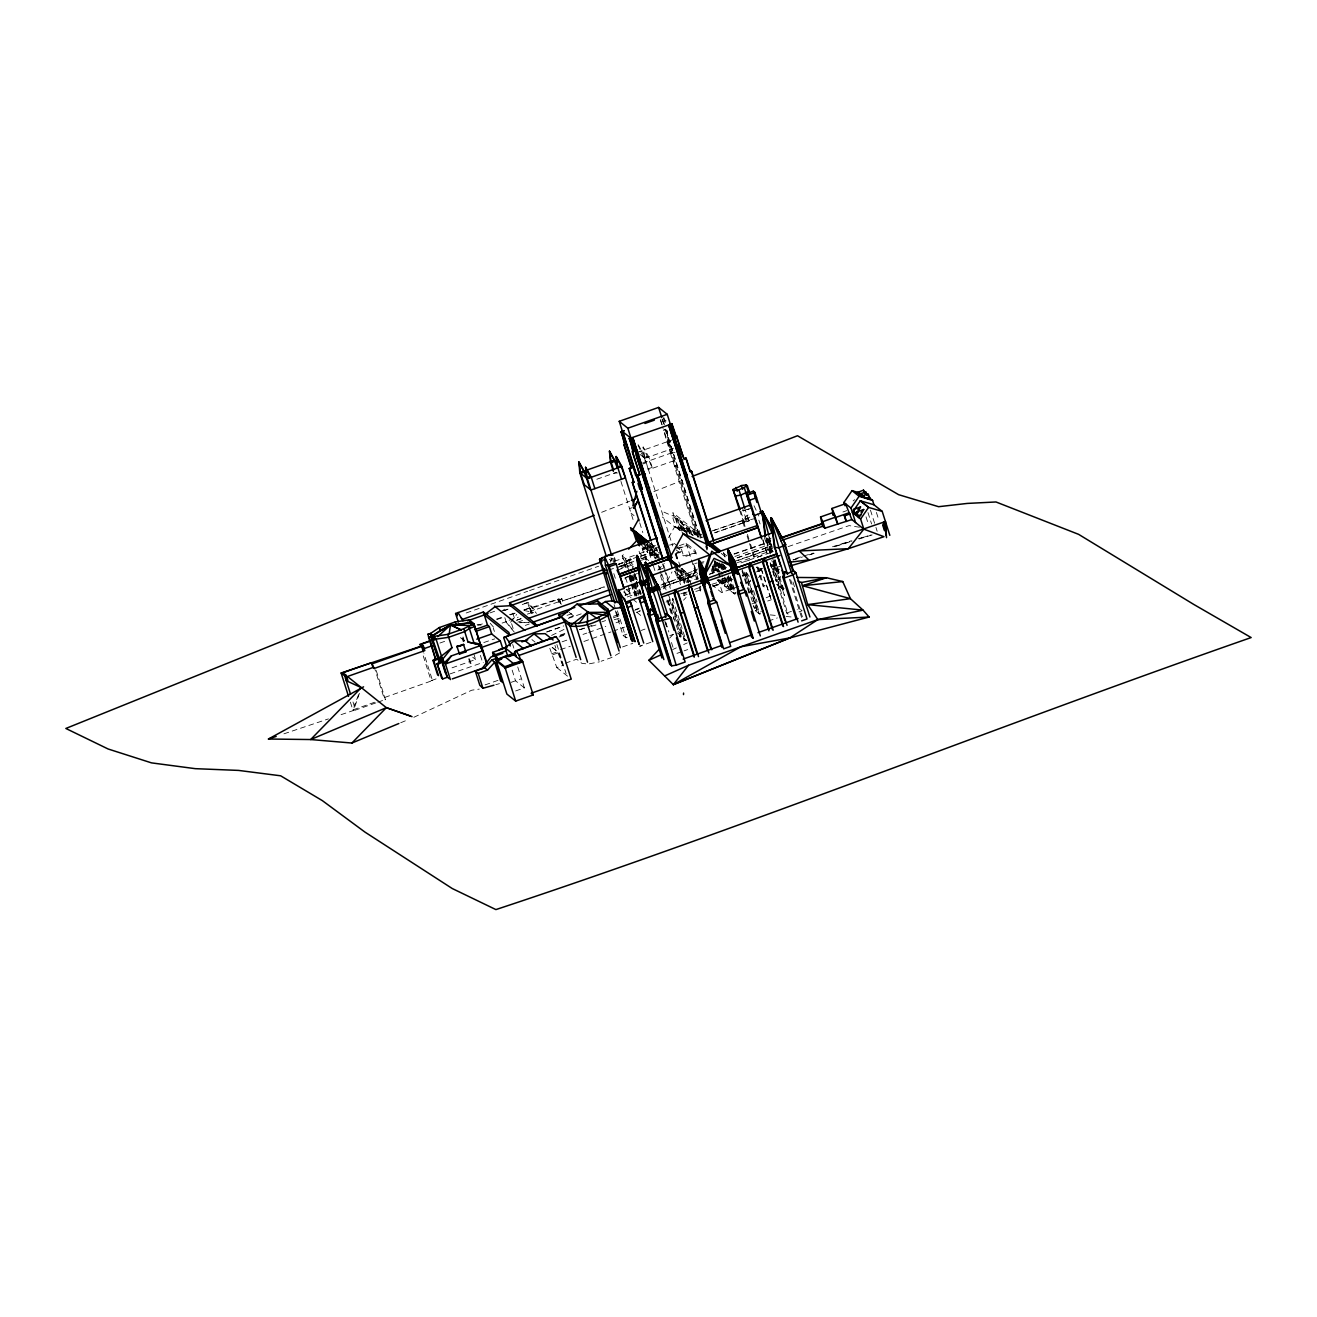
<?xml version="1.0" encoding="UTF-8"?>
<svg xmlns="http://www.w3.org/2000/svg" width="1317" height="1317" viewBox="0 0 1317 1317"><rect width="100%" height="100%" fill="white"/><g stroke="black" fill="none" stroke-linecap="round" stroke-linejoin="round"><path stroke-width="0.75" stroke-dasharray="5 3.75" d="M358.487 694.915L354.24 705.846L353.796 710.686L375.987 702.85M774.758 563.577L774.083 570.014L788.076 614.134L786.693 613.014L772.7 568.895L774.758 563.577L776.586 565.125M686.569 640.375L684.017 640.177L672.098 602.593L672.625 598.626L673.563 599.367M359.393 693.351L353.582 710.456L340.049 714.999M610.199 562.145L611.681 558.293L613.623 561.569L622.941 558.276L626.744 564.647L620.933 566.689M663.307 588.831L672.016 571.924M668.624 537.616L674.584 526.816L662.27 516.955M510.568 622.283L516.692 614.413M744.994 526.57L743.447 519.639L747.002 515.408L750.641 514.107M771.63 544.596L769.046 547.674L770.313 552.712M723.082 562.26L715.411 570.541L709.978 572.451M669.662 638.103L673.81 633.658M625.838 567.429L622.184 555.922L624.768 553.206M657.825 570.113L664.278 563.33M683.49 600.206L686.075 597.49M778.248 588.518L782.298 584.336M643.997 547.345L642.745 548.53L643.684 549.288L644.935 548.102L643.651 544.02M646.828 544.678L648.952 551.395L647.701 552.58L646.087 544.547M649.742 544.497L652.936 554.589L651.685 555.758L649.33 545.419M655.981 557.009L654.73 558.194L650.779 545.765L652.244 545.238M679.523 569.586L682.19 577.998L680.938 579.184L678.584 568.845M853.087 500.921L854.7 499.686M639.716 451.929L642.12 451.583L648.491 469.708L677.152 459.584M639.634 454.135L644.869 458.316L647.948 456.242L648.804 456.933L652.425 468.325L643.14 446.99L644.013 457.625L648.804 456.933L643.14 446.99L644.869 458.316L672.674 545.979M674.995 452.636L671.505 452.883L667.9 441.491L670.304 441.129L667.9 441.491L667.028 430.84L668.641 433.919M744.056 526.306L742.804 520.413L751.283 516.445M770.363 553.897L766.148 540.579L768.338 539.097L771.96 550.522M772.783 561.503L775.203 569.125L777.392 567.643L774.972 560.038M501.382 611.368L504.658 609.211M723.296 579.003L724.35 578.328L722.358 578.262M619.681 652.903L611.483 657.578L601.145 661.233M626.184 561.042L632.983 557.272M722.292 570.014L725.815 568.088M564.005 629.46L551.346 635.535M746.064 583.217L751.299 580.715M758.279 577.389L761.786 575.727M413.851 717.288L471.733 690.207L479.256 689.104M620.834 568.384L627.452 565.306M628.193 576.369L624.884 577.9L626.118 581.818M672.674 649.544L676.329 647.882M683.655 644.573L687.309 642.91M751.809 603.993L757.193 601.671M766.148 597.786L771.515 595.465M400.714 722.753L408.221 719.625M601.622 512.313L629.592 501.234M653.874 491.62L682.535 480.261M636.555 612.339L639.897 611.088M618.249 564.269L633.477 558.754M641.099 556.004L656.327 550.49M618.414 564.417L633.658 558.902M641.264 556.136L656.492 550.621M662.747 584.205L693.203 573.175L694.191 575.891L661.743 587.349M661.002 585.044L693.384 573.323M524.067 609.804L558.984 598.873L560.68 603.318M423.251 655.915L431.103 680.675L438.726 677.959M450.151 673.876L483.306 662.369M672.526 452.554L670.304 452.818L663.455 430.149L665.217 429.523L672.526 452.554L640.935 463.666M665.431 429.688L663.455 430.149M637.329 452.274L671.835 440.092M698.784 536.99L668.756 442.166L671.39 441.244M644.013 457.625L647.948 456.242M644.869 458.316L673.547 448.192M596.831 479.24L616.586 472.276M617.443 472.968L613.952 473.198M643.108 463.897L645.742 462.975L637.263 443.171M647.618 469.033L651.569 467.634M674.337 466.136L676.378 465.724L674.337 466.136L696.495 535.986L697.747 536.99L663.752 429.819M629.575 508.609L632.325 507.638M700.529 534.867L701.352 537.435L673.645 515.26L672.18 515.787L661.611 511.095M677.761 518.486L676.296 518.997L680.033 530.767L681.712 530.916L677.761 518.486L676.329 519.096M683.655 524.973L685.12 524.446M749.011 509.004L740.714 510.963L743.99 521.367L754.131 518.75M655.422 545.37L639.041 551.148L639.782 553.502L648.787 560.713M466.202 612.981L527.64 591.284M529.566 590.609L560.285 579.76M562.194 579.085L598.675 566.211M634.366 555.412L625.328 558.606L628.802 570.837M639.782 553.502L657.99 547.082M695.606 534.521L697.072 534.011L698.191 537.566M649.874 550.901L652.491 549.979M698.01 534.768L696.545 535.278L672.18 515.787L675.786 527.113L683.276 533.105M638.037 556.745L626.069 560.96L635.074 568.17M646.581 560.12L644.754 554.358L640.539 555.856L641.181 558.754M657.315 549.93L654.516 550.918L655.487 555.28L659.702 553.782M618.052 564.45L625.805 561.717L627.929 568.384M608.783 570.08L614.232 568.154M618.957 566.524L634.234 561.141M641.873 558.441L660.657 551.905M714.719 532.726L749.241 520.725L714.884 532.858M620.834 566.08L634.399 561.272M641.939 558.622L657.315 553.189M665.513 429.177L700.068 538.093L705.78 536.068M616.833 567.742L627.073 564.12M679.309 545.682L686.141 543.263L695.146 550.473L697.137 556.745M489.924 612.932L495.505 610.956M641.511 560.219L645.742 558.721L644.754 554.358M617.574 570.096L632.045 564.993L633.033 569.339M678.354 548.646L686.898 545.617L695.903 552.827L683.243 557.305M675.819 553.782L681.498 551.774M510.42 614.841L516.182 612.8M523.87 610.084L529.632 608.059M557.782 599.63L559.149 602.396L557.782 599.63L530.307 608.553M558.441 600.14L562.046 598.906L559.445 599.433M439.911 643.042L447.484 640.375M626.596 577.307L637.527 573.438M629.658 575.348L632.078 582.937L631.041 579.101L635.255 577.62L634.168 572.928M631.09 579.842L632.687 579.282M517.828 622.151L523.639 620.093M842.913 512L846.782 510.634M770.972 538.176L765.621 540.727L770.429 540.777M525.335 625.394L529.204 624.028M626.102 589.802L631.913 587.761M696.858 579.793L693.861 570.376L698.866 568.615M567.001 615.368L572.796 613.327L573.619 615.895L567.825 617.953M624.933 595.3L638.498 590.51M675.012 571.101L676.905 577.076L696.051 570.195M719.889 563.38L715.098 565.075L715.411 570.541L723.461 567.775L723.198 564.088M627.287 596.93L632.736 595.004L626.546 589.851M568.253 618.447L581.686 613.689M665.019 585.884L684.412 579.036M660.936 587.382L694.191 575.891M734.277 561.47L772.272 548.135M738.096 560.4L772.453 548.267M736.746 562.902L772.486 550.276M709.616 574.113L718.934 570.821L712.941 566.096M746.212 561.19L749.093 560.186M757.44 557.223L761.753 555.708M770.544 552.613L773.408 551.593M546.67 631.946L563.791 625.904M686.387 582.443L697.878 578.377M709.386 574.327L718.967 570.936M546.884 631.995L562.392 626.513M452.044 667.818L475.602 659.504L474.071 654.714M560.153 635.123L565.849 633.098M613.393 616.323L620.998 613.623M717.09 580.007L719.658 580.287M384.762 697.417L432.503 680.56L423.975 653.693M635.551 609.475L639.288 608.158M718.028 580.764L719.625 580.188M350.388 702.159L352.841 709.929L375.049 702.093M559.083 636.984L566.837 634.251M579.71 629.707L592.024 625.361M601.721 621.937L605.59 620.57M613.343 617.838L621.097 615.088M634.662 610.298L638.531 608.931M683.539 593.243L687.194 591.959M694.503 589.374L701.796 586.789M686.305 593.144L683.507 594.132L684.659 595.251M377.847 702.191L385.239 699.574M666.007 602.05L669.744 600.733L667.275 598.28M683.441 595.679L687.062 594.411M720.794 580.122L722.045 584.057L723.642 583.48L721.107 583.299L719.856 579.381M713.962 586.328L719.757 584.271M562.079 641.823L567.775 639.815M582.987 634.432L586.789 633.098M588.683 632.423L605.804 626.382M616.043 622.76L619.467 621.558L614.084 604.618M781.639 565.734L772.7 568.895L774.116 569.998M718.341 563.413L726.029 587.234L727.626 586.674L725.074 586.477L722.589 578.64M725.996 577.965L729.997 590.428L731.61 589.851L729.058 589.67L725.338 577.9M738.903 586.394L721.535 592.518L712.316 585.143M560.515 649.61L570.31 646.268M583.875 641.478L611.006 631.913M612.932 631.222L624.571 627.122M551.56 653.825L557.552 651.717L558.737 652.656L562.787 665.464L556.811 667.587L549.815 648.326M552.745 654.779L558.737 652.656M728.383 575.957L733.981 593.605L735.594 593.045L733.042 592.864L728.071 577.159M615.269 610.825L623.089 635.485L626.843 634.168M756.896 566.804L763.004 586.081L766.774 584.732M497.974 680.362L485.117 684.906L484.607 683.276M641.214 630.431L645.017 629.082M748.929 592.387L752.731 591.037M623.089 635.485L625.97 637.79L628.16 637.016L632.39 640.424M784.208 588.452L782.512 589.045L776.865 584.518L779.055 583.744L771.713 560.598M511.062 682.371L520.709 678.963M565.388 663.192L576.698 659.191L581.884 663.356L588.123 664.048L599.433 661.842M622.546 646.943L632.786 643.338M650.96 642.252L639.667 646.235L642.877 645.511M669.777 635.601L673.53 634.284M767.679 601.029L771.433 599.712M515.622 690.964L524.38 687.869L517.663 666.731M679.292 636.391L680.905 635.831L667.9 594.84M755.283 610.66L756.88 610.084L749.735 587.53M684.017 640.177L685.63 639.618M760.666 613.113L759.069 613.689L746.064 572.697L760.008 614.43M786.693 613.014L793.855 610.495M676.954 653.38L682.338 651.471M684.132 650.845L687.721 649.577M768.338 621.114L777.31 617.936M798.958 611.878L802.119 610.759L800.16 609.195L797.147 609.639M747.216 509.646L750.855 508.362M560.038 635.815L565.8 633.823M712.02 530.916L748.55 518.536L712.184 531.047M737.125 557.766L771.564 545.897M737.29 557.898L771.746 546.045M740.911 562.886L772.98 551.839M734.013 553.848L770.675 541.271M734.178 554.161L770.429 541.699M734.902 556.449L771.153 544.003M788.109 546.637L849.086 525.615L859.507 527.228M497.052 619.467L504.576 616.899L506.107 621.723M502.09 623.089L506.189 621.69L513.218 630.497M680.757 593.868L686.355 591.959M477.643 625.493L483.29 623.583M496.443 619.138L503.967 616.603M509.449 614.743L514.931 612.899M558.507 601.869L531.327 611.055L533.55 613.821M603.96 586.872L562.458 600.898L604.618 587.003M503.292 610.726L509.037 608.8M524.347 603.647L528.166 602.363L536.052 611.714M504.082 610.627L507.72 609.409M522.24 604.536L527.689 602.709L536.48 613.426M509.136 620.225L518.223 617.179M527.294 614.134L530.916 612.915L527.689 602.709M516.313 620.34L521.96 618.299M517.153 620.093L521.055 618.792M483.816 642.531L494.715 638.877M695.82 591.432L701.632 589.621L700.512 586.098M283.912 733.832L328.427 718.901M832.509 546.753L851.177 540.826M713.353 585.835L732.878 579.513M742.64 576.352L746.558 575.085M756.32 571.924L762.181 570.031M771.943 566.87L777.804 564.977M793.427 559.923L801.246 557.387M809.05 554.869L814.91 552.959M834.451 546.637L852.033 540.958M861.795 537.797L871.031 534.998M778.627 569.668L772.964 571.512L775.022 571.874M742.278 575.743L748.089 573.932M757.769 570.903L761.638 569.685M792.867 559.955L802.497 556.943M810.218 554.539L814.071 553.321M849.58 541.929L835.785 546.226M858.98 539.015L872.134 534.916M772.931 566.178L776.47 565.075M658.632 569.767L666.172 567.462M711.888 584.287L731.478 578.262M743.232 574.64L747.151 573.438M795.83 558.457L801.674 556.647M803.633 556.054L813.396 553.041M758.905 569.767L762.79 568.582M770.56 566.195L776.388 564.417M712.596 586.279L727.214 581.801L732.647 589.588L728.285 575.842M858.503 538.637L867.656 535.904M579.562 629.707L589.209 626.941M591.135 626.382L596.914 624.719M614.265 619.731L620.06 618.068M495.801 684.675L499.489 683.655M676.329 548.234L686.881 545.633M695.886 552.827L683.572 555.873L676.065 549.864M775.762 580.155L779.549 579.365M698.273 579.068L693.4 563.709L697.187 563.001M699.08 562.655L704.76 561.585M698.504 563.824L704.546 562.705M712.201 566.705L722.621 564.763M676.494 552.564L682.19 551.527L674.765 545.6M669.464 545.073L673.283 544.398L672.444 541.978L678.436 546.769M742.261 510.733L745.406 510.288L748.682 520.676L743.99 521.367L742.804 520.413L742.821 522.454L745.801 518.371L742.508 507.983M779.483 569.306L775.203 569.125M770.692 564.499L776.701 563.775M639.321 610.973L640.523 610.841M431.103 680.675L432.503 680.56M519.738 622.727L529.204 622.315L519.688 622.678M680.757 530.158L679.095 530.01L675.358 518.24L676.823 517.729L681.712 530.916M770.215 614.891L776.157 615.483M786.084 616.455L792.044 617.047M675.786 527.113L695.623 529.994L701.829 534.949M742.426 575.266L748.385 576.122M524.15 610.495L533.583 612.471M477.182 624.34L480.968 625.147M756.337 567.545L761.868 568.862M674.584 526.816L692.791 534.867M753.258 606.709L761.374 611.582M678.206 631.666L683.079 634.596M776.865 584.518L782.265 588.238M783.434 589.045L782.512 585.423M663.241 418.658L666.122 420.946M742.854 520.445L744.829 522.042M766.148 540.579L770.626 552.696M700.71 534.998L672.822 512.692L673.645 515.26M723.609 553.338L726.786 555.873M763.004 586.081L764.173 587.003L757.357 565.569M721.255 553.37L726.013 557.173M723.379 565.223L726.556 567.759M720.251 565.207L723.461 567.775L722.342 564.285M756.88 610.084L744.023 571.743L749.126 585.653M717.37 580.303L735.956 595.185M755.53 610.858L760.337 614.71M631.041 513.202L634.053 515.622M693.4 563.709L696.117 569.701M693.861 570.376L698.471 574.064M650.532 543.641L656.689 548.563M681.301 568.269L689.235 574.624L690.059 577.192L680.527 569.57M648.26 542.061L657.167 549.189L655.701 549.699L658.516 558.589M681.992 569.059L691.524 576.681L692.726 580.451M649.627 544.826L657.479 551.115M643.898 547.016L655.833 556.581M674.485 571.496L688.758 582.937M676.905 577.076L684.461 583.118L680.115 569.438M622.184 555.922L634.58 565.833M627.534 565.24L628.472 565.997M672.098 602.593L684.972 640.935M609.261 559.215L610.841 560.466M629.756 577.834L630.695 578.591M677.3 632.95L686.898 640.638M623.616 591.893L631.139 597.902M632.654 599.103L637.165 602.725M636.819 612.257L641.363 615.977M569.059 612.257L573.619 615.895M552.202 647.338L556.712 650.944L554.918 645.314M552.235 647.454L556.745 651.059M531.92 639.601L535.097 642.153M562.787 665.464L557.552 651.717M556.811 667.587L571.216 679.111M524.38 687.869L515.523 680.79L511.325 667.521M460.374 637.609L465.016 641.33M472.704 657.183L475.602 659.504M352.841 709.929L353.796 710.686M746.064 572.697L748.747 575.529L750.525 581.159M490.237 623.254L494.188 627.929M514.305 632.144L505.514 621.443L504.427 618.035M771.713 545.123L767.416 537.83L772.239 553.058M638.35 444.948L642.12 451.583M754.048 505.728L758.855 516.05M876.414 512.445L878.851 520.116M870.455 510.14L875.328 525.499M875.937 527.409L877.155 531.245M867.969 512.576L871.591 523.985M866.026 516.824L868.446 524.429M792.982 581.982L795.419 589.67M790.644 579.743L802.399 616.833M789.476 579.315L801.641 617.689M768.7 535.953L772.338 547.46M768.387 538.571L774.462 557.75M775.071 559.676L780.553 576.945M774.659 560.68L780.092 577.801M767.548 538.949L771.828 552.432M774.264 560.137L783.747 590.032M766.379 538.176L771.268 553.584M772.635 558.392L784.422 595.531L773.655 562.211M773.145 561.618L774.84 566.952M758.855 520.116L760.09 523.968M764.37 537.468L769.26 552.893M762.79 539.246L767.103 552.877M770.198 562.622L776.174 581.439M762.872 540.431L767.136 553.848M770.165 563.429L775.038 578.756M748.385 518.388L749.241 520.725M761.391 568.878L771.318 600.14L761.127 568.862M747.463 534.373L749.933 542.16M750.558 544.119L754.888 557.766M739.512 510.025L743.759 522.668L743.447 519.639M747.101 535.953L748.945 541.731M749.554 543.658L753.834 557.157M753.505 590.559L757.094 601.836M742.278 569.668L747.233 585.275M747.842 587.234L750.328 595.037M750.937 596.996L754.657 608.701M741.948 570.854L746.904 586.477M747.529 588.436L749.389 594.28M723.51 552.3L725.338 558.062M730.161 575.957L735.594 593.045M729.832 577.109L734.639 592.288M724.334 565.405L725.585 569.323M723.774 565.174L724.976 568.977M727.396 576.566L731.61 589.851M722.835 564.417L724.646 570.113M727.05 577.719L730.672 589.111M721.732 564.532L723.56 570.294M720.975 564.17L722.835 570.063M720.399 563.89L722.21 569.586M724.613 577.175L727.626 586.674M720.02 564.697L721.864 570.541M724.251 578.064L726.688 585.917M718.983 562.408L721.469 570.212M717.617 562.952L720.103 570.788M717.403 562.672L719.889 570.459M717.024 562.606L720.037 572.088M722.44 579.694L723.642 583.48M717.139 563.627L719.494 571.035M715.724 561.256L719.098 571.348M721.502 578.937L722.704 582.74M715.312 560.927L719.642 574.574M714.571 560.515L717.683 570.327M714.687 561.931L717.765 571.677M714.258 561.717L717.37 571.529M714.374 562.787L717.321 572.055M713.863 564.252L716.283 571.841M718.127 579.118L722.556 593.062M706.208 543.493L708.069 549.37M713.057 565.075L715.543 572.911M705.879 544.695L707.756 550.588M712.727 566.277L714.604 572.154M705.698 546.39L706.916 550.177M712.332 567.265L714.143 572.961M711.954 568.318L713.188 572.204M663.752 417.374L665.447 422.708M663.933 418.839L665.052 422.395M711.246 569.487L712.497 573.405M662.846 419.86L665.315 427.646M665.941 429.605L699.936 536.776M662.418 419.448L664.937 427.35M662.039 419.02L663.175 422.576M660.657 420.074L663.126 427.877M660.261 419.646L663.093 428.535M670.304 452.818L674.6 466.35M695.162 535.13L694.026 531.574L692.561 532.101L693.631 535.459M694.207 534.373L693.088 530.817L691.623 531.344L692.824 535.097M692.298 535.492L690.042 528.397L688.577 528.907L690.19 533.945M690.799 532.973L689.104 527.64L687.639 528.15L689.433 533.829M686.634 526.981L688.89 534.093M686.256 528.002L687.375 531.558M686.206 530.767L687.803 535.805M685.268 530.01L687.26 536.299M683.177 525.467L682.041 521.911L680.593 522.421L684.313 534.192M683.737 527.244L685.433 532.578M682.239 524.709L681.103 521.153L679.638 521.68L682.848 531.772M682.799 526.487L684.494 531.821M686.141 543.263L697.631 579.496M699.804 586.328L700.891 589.736M699.245 587.333L700.446 591.103M693.203 573.175L694.026 575.759M681.449 549.173L683.935 557.058M691.326 585.308L687.589 573.537L686.124 574.047L688.379 581.159M689.318 581.192L686.651 572.78L685.186 573.307L688.001 582.18M682.206 568.45L686.914 583.266M676.148 553.634L680.477 567.298M680.955 568.829L685.68 583.711M675.917 554.21L677.778 560.91M680.543 570.014L684.725 583.217M675.16 553.798L677.646 561.618M677.004 566.738L680.938 579.184M676.065 565.997L680 578.426M676.247 568.779L681.119 584.122M674.518 565.849L680.51 584.715M663.538 564.598L670.797 587.464M662.533 563.939L663.735 567.709M664.328 569.602L670.32 588.452M672.625 598.626L685.005 637.658M659.817 559.725L656.228 548.432L654.763 548.942L657.578 557.832M656.936 558.589L653.183 545.995L651.717 546.522L655.668 558.951M659.373 566.244L660.311 569.224M661.875 574.163L666.682 589.275M668.838 595.597L681.844 636.588L680.247 637.148L667.373 598.807L673.925 619.484M651.734 542.9L654.928 553.914M651.257 542.324L656.623 558.869M658.319 565.437L659.521 569.207M660.113 571.084L666.089 589.95M660.443 575.48L665.266 590.691M666.929 600.239L671.16 613.574M647.75 543.328L651.685 555.758M646.795 542.571L650.746 555.017M639.716 522.816L642.811 532.595M646.532 544.333L652.738 563.89M653.364 565.833L655.224 571.71M644.886 543.691L647.701 552.58M643.947 542.95L646.762 551.823M642.564 545.732L643.684 549.288M620.949 481.413L634.02 522.651M642.054 547.954L645.873 560.021M665.727 622.217L668.838 631.979M665.414 622.052L667.884 629.806M664.805 621.394L667.242 629.065M671.489 642.498L673.909 650.186M637.362 580.171L635.222 575.628L636.424 579.414M635.09 574.574L636.918 580.32M640.046 590.197L641.28 594.082M634.629 575.315L635.881 579.233M636.506 581.192L640.227 592.963M636.457 581.39L640.638 594.593M633.691 574.558L635.568 580.435M636.177 582.394L639.914 594.165M632.753 574.986L634.564 580.682M635.156 582.575L638.778 593.967M632.407 576.122L638.432 595.103M631.584 575.792L637.198 593.457M630.843 575.973L637.049 595.564M630.3 575.858L633.263 585.209M636.424 596.074L632.835 584.764L636.292 596.222M629.328 576.484L631.139 582.18M631.732 584.09L635.354 595.482M628.884 577.027L630.711 582.773M631.32 584.699L634.975 596.206M625.575 577.653L630.547 593.325M628.604 589.654L631.057 597.408M614.479 557.453L615.599 560.927M624.406 590.823L626.266 596.667M613.837 558.243L614.94 561.701M612.603 558.359L613.854 562.26M610.923 557.766L612.026 561.223M613.821 573.57L615.632 579.266M617.41 610.792L625.97 637.79M561.75 598.659L562.754 601.145M559.741 599.679L561.272 604.503M558.984 598.873L560.762 604.47M556.893 644.49L566.112 673.596M530.619 608.816L532.15 613.64M530.092 608.635L531.87 614.265M529.549 607.96L531.393 613.755M512.823 613.179L514.618 618.792M511.605 623.649L513.762 630.448M512.692 644.49L513.844 648.145M493.299 628.061L494.369 631.469M480.376 655.339L481.907 660.13M463.041 636.918L464.226 640.655M462.86 637.922L464.061 641.708M469.478 658.78L471.881 666.353M462.069 637.938L463.271 641.741M468.687 658.813L471.091 666.402M376.234 670.551L385.502 699.788L384.301 698.817L375.049 669.678M353.005 701.977L354.24 705.846M769.276 536.99L770.33 540.941M629.954 574.426L631.041 579.101M667.028 430.84L668.756 442.166M765.984 537.484L766.576 541.485M699.327 530.702L700.068 538.093M696.726 570.475L691.524 576.681L696.709 570.409"/><path stroke-width="1.5" d="M649.413 588.584L649.166 591.827L659.109 621.031M707.904 603.318L708.134 600.437L709.583 601.606L709.649 604.717L723.642 648.837L730.721 646.351L716.728 602.231L713.155 598.675L716.728 602.231L709.649 604.717L707.904 603.318L721.897 647.437M734.902 569.685L734.343 575.875L753.242 638.399L751.497 636.984L737.504 592.864L737.734 589.983L729.42 563.149L728.268 550.062L734.935 561.701L738.689 573.553L734.935 561.701L728.268 550.062C726.029 554.259 741.603 599.893 729.42 563.149L730.474 562.375M694.207 657.216L674.32 594.543L674.781 589.835L678.617 593.934L698.504 656.607M694.372 655.915L675.111 595.185L675.555 590.46M707.443 650.368L688.379 587.612M708.859 652.952L688.972 590.279L688.643 584.929M768.898 630.843L749.011 568.17L749.455 563.446L753.308 567.561L773.178 630.234M769.062 629.542L749.801 568.812L750.246 564.088M782.759 625.954L762.872 563.281L763.169 560.137M783.549 626.579L763.662 563.906L763.333 558.556M649.874 612.257C634.613 571.693 643.997 572.977 653.298 611.763M668.048 615.763L657.891 584.764L659.603 589.143L650.038 592.518C650.351 575.331 661.233 618.743 661.891 618.644M641.856 581.34L644.853 585.127L648.804 583.727L645.412 580.287L644.853 585.127L641.428 585.621L639.716 581.241L649.001 611.565M665.859 617.245L657.413 590.609L654.022 587.168L653.446 592.024L650.466 588.238M653.084 611.137L650.664 609.112L649.874 615.451L663.867 659.587M666.04 613.623L665.678 616.636L658.302 618.546L657.792 614.825L655.734 620.142L669.727 664.262L671.686 665.826L676.197 665.167L685.153 662.007L671.16 617.887L666.04 613.623L671.16 617.887L657.693 621.706L655.734 620.142M809.922 617.014L795.929 572.895L793.443 570.821L787.303 573.702L784.866 571.66L784.092 578.015L798.086 622.134M449.196 633.757L450.513 624.933L470.07 622.826L472.408 624.686M645.544 580.402L644.853 585.127L636.687 555.609L647.338 575.117M654.154 587.283L653.446 592.024L645.198 562.672L650.055 592.502L650.812 587.991M704.2 579.266L703.278 585.16L704.743 586.328L709.583 601.606L714.604 599.844L709.764 584.55L705.303 580.138M704.743 586.328L705.665 580.435M733.371 571.611L732.878 574.706L734.343 575.875M639.716 581.241L641.428 585.637L642.219 581.11M658.302 618.546L657.693 621.706L671.686 665.826M796.094 619.105L782.693 576.912L784.866 571.66M632.835 505.81L636.868 491.241M705.303 573.241L711.74 551.164L730.968 565.833L714.044 558.392L705.698 573.405M661.924 658.006L647.915 613.887L650.664 609.112M787.615 554.885L885.436 521.532L884.316 525.071L885.946 530.208L884.448 530.553L882.834 525.417L883.937 521.878L884.58 523.87M700.743 581.571L702.027 577.768M703.953 572.072L709.731 554.951L683.21 533.714L669.299 558.902L642.926 568.203M456.604 616.372L458.003 612.553L462.991 620.768M619.089 651.026L606.923 612.652L608.141 609.343L597.753 601.029L589.275 604.026M506.584 646.647L503.687 637.494L561.338 616.883L564.861 621.887L570.047 626.036C583.283 627.847 596.634 622.2 607.845 615.582L609.063 612.273L598.675 603.96L577.044 604.108L559.676 617.722L535.953 626.102L509.58 604.997M853.548 509.416L855.885 515.227L860.528 506.946L853.548 509.416L854.535 514.14M856.708 511.967L859.063 517.779L863.705 509.498L856.708 511.967L857.696 516.676M638.58 519.244L632.802 529.681L631.337 530.208L630.53 527.623L649.001 542.406M647.651 484.442L632.818 437.672L671.769 557.535L670.518 559.791L631.37 438.577L622.118 431.235L623.896 430.61M701.039 581.801L702.899 578.443M432.124 635.946L430.412 633.576L428.009 634.185L428.667 637.494L431.581 636.769L430.412 633.576L439.318 627.55L440.257 630.481L432.816 635.502M428.667 637.494L435.697 659.685L429.21 636.687M439.154 658.138L435.697 659.685M844.987 505.728L843.95 502.435L852.05 490.632L859.787 493.002M855.589 522.553L850.98 508.066L859.096 496.279L872.611 500.427L873.978 504.773L882.209 511.375L889.815 535.344M789.937 566.014L848.329 548.695L883.954 536.694L863.82 529.154L860.61 519.013L868.578 507.407L882.209 511.375M614.957 603.087L605.787 574.163L607.483 571.841M468.012 642.021L481.627 645.215L480.326 644.161L473.824 623.649L463.798 628.686L468.012 642.021L481.627 645.215L451.352 655.899L445.426 663.949L450.381 679.588M481.94 668.756L490.895 657.068L496.13 655.207L497.069 658.138L491.817 659.998L484.623 667.818L475.322 671.094L479.832 685.284L482.927 688.264L493.957 685.202M578.706 623.616L587.431 612.421L609.063 612.273M869.105 617.031L817.857 619.599L789.838 637.922L673.349 684.642L688.544 665.266L817.857 619.599L863.047 610.133L869.105 617.031L789.838 637.922L740.928 646.762L673.349 684.642L648.886 660.311L658.582 649.94M486.878 664.525L482.549 650.845L445.426 663.949L444.208 662.978L442.907 658.879L451.978 647.684L447.747 634.366L433.853 636.391L434.775 639.321L448.669 637.296L464.72 631.617M475.322 671.094L478.219 673.415L487.52 670.123L494.715 662.303L500.723 681.251M857.91 509.745L860.528 506.946M861.088 512.28L863.705 509.498M628.653 549.14L636.407 541.024L632.802 529.681L648.26 542.061M363.574 686.848L268.438 739.018L310.664 739.545L351.902 743.035L386.358 707.673L410.525 716.02M444.208 662.978L451.352 655.899M437.705 636.704L450.513 624.933L471.667 625.575M451.978 647.684L440.421 656.887L442.907 658.879M570.047 626.036L587.431 612.421L607.845 615.582M484.294 614.924L495.225 606.577L510.453 605.705L603.482 572.862M507.819 656.475L505.07 647.816L514.058 641.05L525.104 640.737L534.093 633.921L545.156 633.658L553.091 640.013M516.182 656.706L514.618 651.8L515.968 650.779L556.07 636.621L559.198 641.231L571.216 679.111L531.113 693.269L533.187 694.932L515.688 701.105L506.88 694.059L495.966 659.636L513.449 653.462L515.721 655.273M556.07 636.621L514.618 651.8M738.919 489.875L747.365 485.759L746.146 484.821L747.957 490.517M734.244 574.212L733.19 574.986L734.343 574.196M703.607 585.423L699.837 573.57L698.668 560.515C700.611 555.379 719.938 616.784 705.451 573.488L708.678 583.645M437.59 674.88L432.997 660.41L435.927 658.401M432.997 660.41L433.935 661.167L438.331 658.154M437.112 663.702L441.491 660.69L442.446 661.447L447.451 677.234L442.644 678.93L441.689 678.173L437.112 663.702L442.644 678.93M438.051 664.459L442.446 661.447M729.42 563.149L734.935 561.701M586.378 477.594L583.711 471.206L580.632 473.297L584.254 484.689M583.711 471.206L578.904 461.954L580.632 473.297L584.567 471.898L578.904 461.954L579.776 472.605L587.316 478.647L590.395 476.556L591.251 477.248L594.872 488.64M613.623 470.087L611.203 462.497L615.138 461.098L609.475 451.155L610.347 461.806L611.203 462.497L614.282 460.407L616.949 466.794M611.401 554.556L587.316 478.647L621.838 466.465L617.031 467.156L616.175 456.522L621.838 466.465L639.091 520.873M464.769 631.6L470.646 627.616M612.175 601.095L599.581 559.412L608.059 555.461L613.063 555.017M749.077 491.225L740.598 495.192L735.923 495.883L734.738 494.929M645.84 562.375L659.603 589.143L645.577 562.408L650.038 592.518L648.326 588.139L650.038 592.518M765.144 536.809L762.247 511.259L763.975 514.931M768.749 535.031L762.411 511.408L772.371 528.907M775.186 548.366L770.675 518.272L778.94 547.823L785.706 544.662L771.449 518.009L774.231 547.609L779.038 547.674L787.484 574.294M793.608 571.43L785.195 544.794L783.006 546.275L791.451 572.895M605.787 574.163L599.581 559.412L602.593 557.387M604.059 570.771L602.873 569.817L604.388 568.796M699.837 573.57L705.319 572.187L698.668 560.515L700.298 573.932L704.282 585.752M707.344 583.135L704.134 572.961L705.319 572.187L709.056 584.057M600.766 604.552L605.507 601.54L612.849 600.733L614.578 602.116L616.833 601.326L621.081 604.717M607.812 612.454L614.15 608.454L621.476 607.631L632.193 641.461M739.512 510.008L732.993 489.463L741.504 485.644M433.095 635.452L450.513 624.933L461.197 629.938L450.513 624.933L440.207 630.514L439.203 627.6L455.32 621.92M567.215 611.812L558.737 614.792L569.125 623.106C582.361 624.917 595.696 619.27 606.923 612.652M505.07 647.816L522.701 661.858L505.201 668.032L496.377 660.969L504.707 656.557L513.877 654.796L513.449 653.462M505.201 668.032L513.531 663.603L522.701 661.858M561.338 616.883L559.676 617.722L558.737 614.792M433.935 636.374L431.943 637.329L432.042 640.227L439.088 662.402L440.718 662.451L431.943 637.329L433.919 636.391L436.075 639.124L441.936 657.611M433.672 640.276L436.075 639.124L434.561 639.074M439.088 662.402L441.491 661.266L440.322 657.562M648.886 660.311L661.694 654.5M664.657 675.934L688.544 665.266M412.023 716.646L386.358 707.673L310.664 739.545L361.319 687.639L346.256 680.708L347.704 680.198L346.173 675.391L342.881 672.757L371.46 662.665L374.209 668.46L424.815 650.582L423.284 645.758L421.374 644.227L430.659 640.951M351.902 743.035L398.837 723.527M673.349 684.642L789.838 637.922M594.165 515.276L65.85 728.466L108.126 748.994L151.488 762.872L195.311 768.667L238.542 770.412L280.636 775.795L322.336 800.621L364.941 832.081L452.258 888.531L495.9 909.586C750.015 825.545 998.484 725.716 1251.15 637.56L1193.828 604.47L1078.623 534.356L995.981 501.975L967.254 503.423L938.593 506.699L898.622 494.682L797.509 435.746L692.083 476.474M631.452 500.493L635.189 499.028M747.974 494.962L754.871 492.377L764.436 522.52M862.388 494.748L856.577 492.739L863.54 490.171L865.088 493.76M864.512 496.46L858.717 494.451L865.681 491.867L867.228 495.455M861.137 496.377L868.101 493.809L870.323 499.439L861.137 496.377L864.364 497.217M866.932 498.402L869.632 497.398M638.449 567.166L619.418 574.064L620.291 576.402L639.371 569.652M642.268 565.8L667.011 556.828L679.72 567.001M619.583 574.212L638.63 567.314M642.433 565.931L667.192 556.976L667.999 559.544L643.19 568.318M661.134 594.757L703.541 579.496M705.649 578.937L732.696 569.388M662.961 558.984L619.237 421.325L658.615 407.414L667.225 414.312L687.161 477.182M619.237 421.325L627.847 428.223L667.225 414.312M624.851 444.405C624.719 447.385 622.579 433.82 620.9 431.943L624.225 430.873M644.935 423.465L654.302 420.156M620.9 431.943L622.809 431.713L656.821 538.883M633.115 451.089C632.967 454.069 630.827 440.504 629.164 438.627L630.678 438.084L632.539 443.944M713.748 540.941L691.688 471.387L690.454 471.832L686.157 458.283L684.132 459.007L671.95 423.86L670.04 424.09L709.929 545.995L706.389 543.987L668.674 425.128L707.641 544.991M629.164 438.627L671.95 423.86M631.37 438.577L633.148 437.952M669.02 425.391L670.781 424.765M671.555 423.547L675.506 436.009L676.823 435.993M635.321 451.023L637.296 450.562L635.535 451.188M672.971 437.853L674.732 437.228M673.168 438.001L674.946 437.376M606.33 556.334L579.776 472.605L614.282 460.407L609.475 451.155L611.203 462.497M583.382 483.998L590.938 490.039L625.443 477.857L620.966 465.774L617.031 467.156L621.838 466.465M629.197 468.457L631.617 468.062L629.197 468.457L633.889 482.302L632.259 482.434L633.493 482.006M637.461 475.141L639.864 474.746L637.461 475.141L642.136 488.986L640.506 489.117L641.758 488.689M676.444 435.68L683.737 458.695L686.157 458.283M642.828 474.202L644.606 473.577M680.477 461.032L682.239 460.407M643.272 474.564L645.05 473.939M680.905 461.378L682.683 460.752M685.762 457.987L690.059 471.519L691.688 471.387M647.569 488.097L649.347 487.471M647.832 488.311L649.61 487.685M685.202 474.91L686.98 474.285M685.482 475.124L687.244 474.499M635.979 532.15L634.514 532.661L639.404 545.847L635.452 533.418L636.918 532.908L635.485 533.517M754.904 492.509L753.34 491.159L746.36 493.612L757.324 526.01M640.26 535.575L638.811 536.101L641.626 544.975M644.276 538.867L642.828 539.394L643.947 542.95M645.231 539.624L643.766 540.135L644.886 543.691M617.212 602.511L605.425 565.388L604.536 556.515L657.331 537.879M706.126 520.659L749.488 505.349M458.3 622.003L455.6 613.475L602.067 561.684M605.425 565.388L607.088 564.795M631.518 640.227L607.779 565.405L614.759 562.935L616.29 564.17L623.995 588.469L618.71 590.329L635.008 641.741L618.842 591.465M607.779 565.405L609.31 566.623L616.29 564.17M754.411 515.391L752.88 514.173L754.427 515.457L761.391 512.922L759.86 511.704M483.421 614.232L509.794 635.337L508.856 632.407L483.372 612.01L462.827 619.253L461.263 618.002M510.453 605.705L509.531 602.774L604.487 569.24M440.125 630.53L443.78 629.246M467.568 620.85L488.064 613.59M447.665 634.382L463.798 628.686M429.161 641.116L419.629 644.49L421.539 646.021L423.366 651.783M348.528 696.331L341.136 673.003L421.539 646.021M469.395 628.472L474.762 626.579L470.07 622.826L469.132 619.895L455.238 621.92L456.258 624.851L452.422 624.9M372.678 663.636L423.284 645.758M639.206 569.52L619.928 576.336L623.995 588.469M758.049 527.557L708.678 544.991L683.194 533.714M474.532 629.74L487.537 625.147L489.348 626.596L491.685 633.971L500.279 640.852L502.715 648.507M341.136 673.003L344.741 675.884L346.173 675.391M422.905 649.051L432.355 645.709M374.209 668.46L372.991 667.489L347.458 676.494L386.358 707.673M476.342 631.189L489.348 626.596M851.852 519.573L824.936 528.166L822.598 526.29L820.54 516.972L833.167 512.511L833.282 515.408L832.015 508.444L845.514 503.687L851.852 519.573L863.82 529.154L848.329 548.695L799.287 550.967L808.803 559.906L788.735 562.326M716.892 551.576L718.358 551.049M529.467 618.052L608.915 589.983M650.746 575.776L772.519 532.776M677.004 566.738L678.469 566.228M717.847 552.317L719.296 551.807M476.836 639.206L491.685 633.971M456.917 646.384L463.699 644.803L456.917 646.384L459.518 654.088L465.938 651.833L463.321 644.112M623.517 587.662L640.605 581.637M457.065 646.877L463.485 644.622M574.838 607.384L532.99 622.151L537.501 625.773M580.534 605.376L610.956 594.625M820.54 516.972L822.862 521.631L835.488 517.169L837.875 523.952M849.3 512.659L835.801 517.416L832.015 508.444M845.975 521.088L844.213 515.54L849.613 513.63M478.713 644.721L480.326 644.161L473.89 642.663L468.457 625.542M844.213 515.54L850.091 514.025M855.243 513.186L857.96 512.231M503.687 637.494L508.263 635.881M481.281 648.31L480.014 645.774L481.956 647.322L500.279 640.852M858.421 515.721L861.137 514.766M505.349 636.654L508.872 641.659L564.861 621.887L576.105 657.331M644.49 595.465L625.674 602.116L618.233 589.539M627.616 607.417L631.913 605.902L630.448 602.083L626.135 603.598L639.387 644.556M652.755 641.609L639.239 598.972L643.536 597.441L654.928 632.539M498.847 649.709L505.777 647.256M492.64 655.438L493.891 656.442L492.607 652.392L506.963 647.322M521.878 641.873L527.705 639.815M645.017 601.276L640.704 602.791L639.239 598.972M493.529 655.323L497.069 658.138L493.546 655.339L506.09 650.878M497.48 655.175L502.864 653.265M661.842 596.996L733.487 571.891M737.174 570.393L779.845 555.511M496.377 660.969L501.629 659.126M508.625 656.656L513.877 654.796M452.241 678.93L483.783 667.785M515.968 650.779L519.096 655.389L559.198 641.231M495.966 659.636L504.773 666.698L522.273 660.525L533.187 694.932M654.631 613.788L649.874 615.451L647.915 613.887M680.873 613.343L684.379 612.109M694.734 608.454L698.24 607.219M755.563 586.97L759.069 585.736M769.424 582.081L772.931 580.846M683.144 659.093L722.193 645.297M729.536 642.712L751.612 634.909M757.999 632.654L798.069 618.513M801.658 620.867L807.025 618.974L793.032 574.854L791.254 572.302M683.507 694.602L683.572 693.071M822.598 526.29L780.701 540.727M732.515 569.257L718.967 573.949L719.79 576.533M777.03 553.815L736.384 567.907L777.211 553.963M757.868 527.623L710.307 544.612L709.32 541.896L757.341 525.565L761.654 538.883M780.322 537.962L822.763 523.376M781.886 537.78L821.923 524.051M817.857 619.599L807.7 604.618L850.42 598.659L802.58 585.736L826.434 577.719L842.748 581.571L850.42 598.659L863.047 610.133L807.7 604.618L801.46 582.509L797.904 581.044M268.438 739.018L276.175 736.417M428.009 634.185L430.412 633.576M882.834 525.417L884.316 525.071M801.46 582.509L826.434 577.719L796.9 577.455M734.26 490.55L738.886 489.726L744.796 508.428M735.001 573.372L731.758 563.215L729.947 563.495L733.734 575.331M615.138 461.098L610.347 461.806L613.36 471.305M579.776 472.605L584.567 471.898M600.782 560.383L605.474 559.692M607.203 570.31L602.89 569.817M732.68 561.602L734.474 561.338L737.668 571.496M640.935 580.073L640.556 584.929L636.523 555.725M656.673 585.933L659.603 589.143L656.673 585.933L657.413 590.625L654.022 587.168M456.176 624.851L470.07 622.826L472.622 624.867M732.696 561.585L734.474 561.338L738.508 574.278M703.179 572.006L704.924 571.792M746.163 484.969L741.438 485.496L742.689 489.348M802.58 585.736L842.748 581.571M856.577 492.739L859.82 493.562M858.717 494.451L863.573 495.702M873.978 504.773L860.347 500.806L852.362 512.412L860.61 519.013M725.486 562.688L728.976 564.417M577.044 604.108L596.996 618.562M733.059 489.611L740.121 509.103M746.426 493.776L747.891 494.846L761.522 537.83M434.857 639.305L433.919 636.374L430.396 633.559L439.45 661.661M469.132 619.895L473.84 623.632L480.754 645.462M843.95 502.435L850.98 508.066M755.053 496.542L756.584 497.777L749.603 500.23L748.072 499.011M762.066 511.391L763.07 515.243M678.518 445.442L682.404 455.633M785.706 544.662L771.449 518.009M792.587 570.129L793.443 570.821M793.97 571.331L795.929 572.895L793.032 574.854L784.092 578.015L782.693 576.912M766.379 562.046L787.056 625.345M753.308 567.561L752.517 566.936L772.388 629.608M709.32 541.896L720.432 550.786M710.143 544.481L719.658 552.103M718.193 552.613L708.678 544.991L688.314 480.804M738.014 573.224L739.364 574.097L744.204 589.39L746.327 591.777L760.321 635.897M737.734 589.983L739.183 591.152L744.204 589.39L740.928 582.493M737.504 592.864L739.249 594.263L746.327 591.777L744.582 590.362L746.393 596.124M708.299 583.398L709.764 584.55M670.518 556.548L671.769 557.535M669.266 558.803L678.815 566.524M631.337 530.208L646.482 542.324M677.366 567.034L667.834 559.412L667.011 556.828M691.688 588.419L711.756 649.775M674.781 589.818L678.617 593.934M599.597 559.412L600.782 560.367M655.026 616.158L655.8 616.768L648.343 594.197L669.909 661.266M623.007 597.622L624.67 598.939L639.058 644.326M620.241 606.643L621.476 607.631M605.507 601.54L614.15 608.454M604.931 610.166L599.186 605.557L597.753 601.029M509.531 602.774L535.015 623.171L535.953 626.102M534.093 633.921L543.625 641.544M494.451 606.05L524.841 630.366M525.104 640.737L531.459 645.824M514.058 641.05L523.59 648.672M520.199 658.862L522.273 660.525M473.577 625.641L474.729 626.546M455.6 613.475L457.164 614.726M504.707 656.557L513.531 663.603M492.607 652.392L496.13 655.207M491.817 659.998L496.279 663.554L502.287 682.502M484.623 667.818L487.52 670.123M431.334 636.506L433.688 638.366M449.163 678.601L447.006 676.872L440.751 657.15M345.515 678.453L347.704 680.198M868.397 497.052L872.611 500.427M852.05 490.632L859.096 496.279M785.162 544.794L784.323 544.102L792.768 570.722M735.265 569.981L739.364 574.097M645.412 580.287L648.804 583.727L637.132 555.642M764.123 559.198L767.169 562.672M689.433 585.555L692.479 589.045M620.966 465.774L616.175 456.522L617.887 467.848L621.509 479.24M770.824 526.652L762.131 511.44L765.687 535.476M833.167 512.511L837.563 523.705M480.014 645.774L482.549 650.845M465.477 650.911L465.938 651.833M459.073 653.166L459.518 654.088M637.23 555.478L645.824 572.862M648.622 580.715L646.943 577.126L648.03 588.238L657.611 618.447M617.031 570.129L619.204 574.788M604.536 556.515L609.343 566.837M733.816 562.474L737.52 574.36L728.268 550.062L728.894 553.568M704.167 572.944L698.668 560.515L699.969 567.528L698.668 560.515L707.459 583.102M771.35 518.174L783.302 546.292M762.741 511.292L772.305 533.78M645.742 562.524L657.413 590.625L657.232 585.851M701.895 568.73L698.668 560.515L705.319 583.843M730.803 556.647L728.268 550.062L734.919 573.405M771.169 518.042L773.277 523.705M729.684 553.897L728.268 550.062L731.758 563.215M645.593 562.408L647.668 568.088M868.693 496.641L869.368 498.666M702.06 573.685L705.352 583.826M700.298 573.932L704.085 585.785M844.691 515.935L846.452 521.483M822.862 521.631L824.936 528.166M784.059 574.805L774.758 547.477L780.174 564.598M781.985 570.294L783.203 574.097M753.34 491.159L756.913 502.435M747.365 485.759L749.752 493.332M744.335 487.8L750.262 506.502M767.004 564.005L785.014 620.801M736.005 487.422L737.224 491.274M751.266 611.467L754.312 621.064M740.977 582.098L742.837 587.975M691.293 471.074L713.452 540.925M658.615 407.414L661.809 417.505M721.058 620.011L725.321 633.428M710.719 591.037L712.546 596.766M702.323 582.69L711.641 612.043M714.127 619.863L720.942 641.395M692.314 590.378L710.95 649.133M650.121 492.245L658.154 517.565M661.858 529.253L667.423 546.802M627.847 428.223L672.296 568.335M636.243 455.633L668.394 556.959M629.542 438.94L633.493 451.402M677.827 593.308L697.088 654.022M632.572 451.731L639.864 474.746M632.176 451.418L639.486 474.433M637.84 475.453L642.136 488.986M622.118 431.235L626.069 443.697M640.506 489.117L662.665 558.968M626.48 445.442L635.798 475.865M637.988 483.372L639.815 489.167M621.295 432.256L625.246 444.718M624.307 445.047L631.617 468.062M623.929 444.734L631.222 467.749M629.592 468.77L633.889 482.302M632.654 482.746L651.108 540.958M632.259 482.434L650.647 540.398M669.777 616.784L674.024 630.201M676.461 637.889L681.943 655.142M643.651 544.02L641.214 536.332L639.749 536.842L642.005 543.954M637.461 534.587L640.655 544.678M676.197 665.167L661.71 618.035M660.097 630.316L663.159 639.98M643.536 597.441L647.849 611.022M630.448 602.083L643.7 643.042M590.065 489.348L586.46 477.956L585.588 467.305L591.251 477.248L586.46 477.956L590.395 476.556L585.588 467.305L587.316 478.647M618.282 592.617L621.344 602.231M609.31 566.623L633.049 641.445M608.141 609.343L620.307 647.717M614.364 633.131L617.344 642.515M598.725 617.344L610.89 655.718M586.658 621.608L598.84 659.982M575.364 623.797L587.53 662.171M569.125 623.106L580.698 659.619M519.096 655.389L520.627 660.196M508.872 641.659L510.255 645.988M504.773 666.698L515.688 701.105M483.372 612.01L487.537 625.147M481.956 647.322L486.813 662.649M478.219 673.415L482.927 688.264M441.491 660.69L445.393 672.971M433.935 661.167L438.528 675.637M421.374 644.227L422.395 647.437M371.46 662.665L372.991 667.489M344.741 675.884L350.552 694.24M657.891 584.764L658.747 588.452M648.326 588.139L649.166 591.827L649.051 588.65M645.297 562.507L647.454 572.451M636.687 555.609L637.988 561.585M865.681 491.867L866.273 494.698M863.54 490.171L864.133 492.986M770.857 518.157L772.503 526.109M729.536 557.091L730.161 560.614M636.588 555.774L641.428 585.637M884.942 527.08L886.259 535.904M885.436 521.532L886.522 537.665M884.102 525.384L884.333 528.825M640.358 581.027L640.556 584.929M587.431 612.421L587.563 622.776M638.251 500.098L633.74 508.28L638.268 500.114M868.578 507.407L860.33 500.822L868.578 507.407M639.766 563.1L636.984 555.511L639.766 563.1"/></g></svg>
